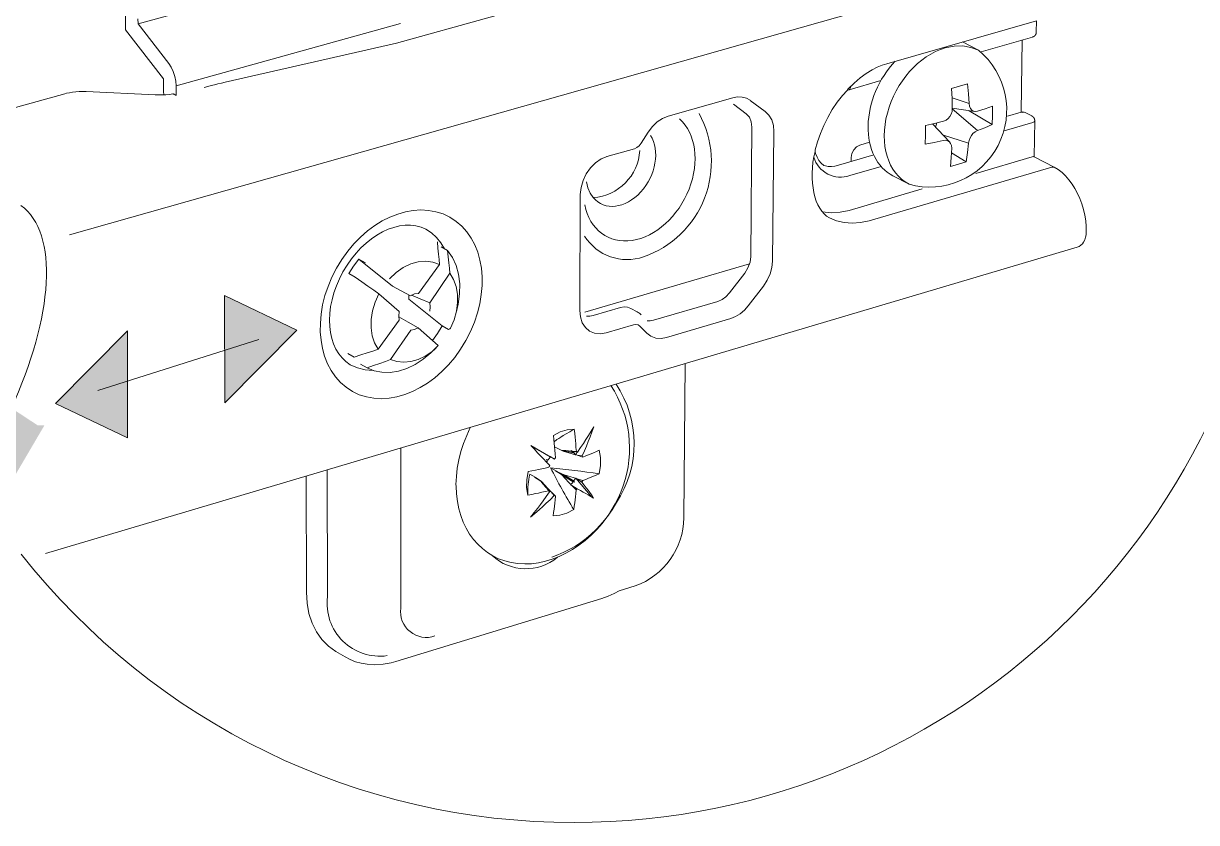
# Model space of a CAD drawing. Header units: metres. Extents: x -8.4 to 7.9, y -3.9 to 2.
# Drawn here: x 7.5469 to 7.6978, y -2.4105 to -2.3078 of the extents above; entities that cross this region are included whole.
import ezdxf

# ---------------------------------------------------------------- set-up
doc = ezdxf.new("R2010")
doc.units = ezdxf.units.M
doc.header["$MEASUREMENT"] = 0
for name, color, linetype, lineweight in [('PDF22_Geometry_Num_Penna__1', 255, 'Continuous', 18), ('PDF22_Geometry_Num_Penna__7', 7, 'Continuous', 18), ('PDF22_Solid Fills_Num_Penna__7', 7, 'Continuous', 18)]:
    doc.layers.add(name, color=color, linetype=linetype, lineweight=lineweight)

msp = doc.modelspace()

# ---------------------------------------------------------------- hatches: boundary and pattern name
at = {"layer": 'PDF22_Geometry_Num_Penna__1', "linetype": 'Continuous', "lineweight": 18}
msp.add_hatch(color=255, dxfattribs=at).paths.add_polyline_path([(7.548766865075678, -2.359477523500503), (7.507958339396976, -2.332651599369036), (7.496258763536388, -2.330084126255027), (7.488839302368176, -2.323803944049819), (7.47770713210877, -2.323233559941545), (7.475139658994759, -2.328940379531384), (7.48170428862733, -2.341211828753796), (7.493120906314103, -2.348631289922006), (7.493975737849742, -2.351484699716926), (7.537068778468636, -2.380879586215949), (7.549624675118412, -2.359477523500503)])
at = {"layer": 'PDF22_Solid Fills_Num_Penna__7', "linetype": 'Continuous', "lineweight": 18}
for points in [[(7.582071488910091, -2.347229604484126), (7.572821735133343, -2.356577648994936), (7.572790460808869, -2.342802053690651)], [(7.551038572435373, -2.356667897759849), (7.560291304719212, -2.347319853249038), (7.560322579043686, -2.361095448553322)]]:
    msp.add_hatch(color=7, dxfattribs=at).paths.add_polyline_path(points)

# ---------------------------------------------------------------- linework, layer by layer
at = {"layer": 'PDF22_Geometry_Num_Penna__7', "color": 7, "linetype": 'Continuous', "lineweight": 18, "flags": 128}
for points in [[(7.54664929545804, -2.37601642876015, 0.2304081888433974), (7.617726899467507, -2.410525411937542, 2.414180422677264), (7.527287779587474, -2.320087245418936, 0.00740910550169877), (7.527332187707567, -2.322964749676418)], [(7.665443476646582, -2.31095526015282), (7.666584244863132, -2.310728893613766), (7.667701185022941, -2.310705065557024), (7.668751108773159, -2.310888243743232), (7.669734016113789, -2.311260557129835, -0.8104904971680142), (7.66079000609012, -2.328480200185544), (7.658721432914157, -2.327401980617944)], [(7.619067227659277, -2.33513835494083, 0.3509979152318127), (7.626658846537452, -2.337802629535356, 0.4649187037788123), (7.633796838785391, -2.319382052419821)], [(7.626173200955967, -2.324157939617801, -0.3769883840113546), (7.620184167819082, -2.330200883733065), (7.619780580108006, -2.329623053357059), (7.619485707905818, -2.328945442993443), (7.619305508226701, -2.328178477417042)], [(7.657208947012424, -2.326202833662375), (7.653165623633922, -2.327377854710492, -0.4285655854180772), (7.648546852685091, -2.324992815155918)], [(7.623517564032011, -2.380751659336312), (7.625573925328891, -2.380120513683345, 0.3131476000604666), (7.631842193505727, -2.371344938235774), (7.631988140353276, -2.351534887561439)], [(7.599832028853858, -2.386548727691064, -0.5593269646319885), (7.595439922294786, -2.382968264314788), (7.595439922294786, -2.362389758810506)], [(7.616141291216645, -2.365833210860513), (7.615454745331752, -2.365381967035952), (7.614707140051455, -2.364954551268132, 0.01650723422355964), (7.617688625651366, -2.37030320538006), (7.617758620568046, -2.369854940062591), (7.617813722949264, -2.369445395337329), (7.617859889809202, -2.369061167922355), (7.617903078162048, -2.36866949423965), (7.617950734275532, -2.368240589218284), (7.617993922628378, -2.367775942111805), (7.618060939037966, -2.367697011673845), (7.618142699057665, -2.367618676937303), (7.618549265275834, -2.367843554222811), (7.618909664634066, -2.368046092705123), (7.619226875639451, -2.368241184919703), (7.619541108137743, -2.368418406091725), (7.619882147199871, -2.368610519799212), (7.620230632529732, -2.368817526042163), (7.619992351962305, -2.36846606220521), (7.619757049901973, -2.368125023143083), (7.619529194109371, -2.36781079064479), (7.619293892049039, -2.367493579639405), (7.619034761931965, -2.367157008337917), (7.61874137898332, -2.366772780922943)], [(7.618843243925896, -2.36656890211244), (7.61922747134087, -2.366419976757799), (7.6195878706991, -2.366275519163797), (7.619916995732857, -2.366138507837527), (7.620231228231149, -2.366004475018351), (7.62056779953264, -2.36585554966371), (7.620943091426335, -2.365684285505873, 0.01131451323633122), (7.614707140051453, -2.364954551268132)], [(7.593689304750984, -2.389076288810033, -0.4960148738409375), (7.586033052268893, -2.381510880794272), (7.585998799437324, -2.365190151179174)], [(7.611804138113439, -2.365402667660247), (7.611635852462695, -2.36646748394593), (7.611623938434323, -2.367481665611034), (7.611792224085067, -2.368433298627189, -0.07745887747547155), (7.612042716531573, -2.365754578273263), (7.612787343304778, -2.366184972548176)]]:
    msp.add_lwpolyline(points, format="xyb", dxfattribs=at)
for points in [[(7.594907514151944, -2.310356282376454), (7.631004041609809, -2.300272546613718)], [(7.583784130488461, -2.301762246936192), (7.56165829054946, -2.307848826180366), (7.561646376521089, -2.307202490141224)], [(7.661918115651525, -2.30406463291894), (7.55284518591252, -2.334990472063672)], [(7.560031727826073, -2.30565724066147), (7.560055555882816, -2.308628301486556), (7.564932861247304, -2.314951672044609)], [(7.65792155483438, -2.312985708437995), (7.677189517217822, -2.307476959569827)], [(7.677154519759481, -2.308919599480234), (7.677188772591047, -2.307476512793763)], [(7.565611216237694, -2.312965156739054), (7.561658737325524, -2.307848081553592)], [(7.595428603967833, -2.307817700781245), (7.566559423970692, -2.315844777396391), (7.566516235617848, -2.315234183442363), (7.566391138319948, -2.314614653967057), (7.56618711058409, -2.314004060013029), (7.565925001959921, -2.31343963291894), (7.565610769461631, -2.312964561037636)], [(7.676656513373563, -2.309564893041893), (7.676671405909027, -2.309564893041893), (7.676680341430305, -2.309554468267068), (7.676690766205129, -2.309554468267068), (7.676702680233501, -2.309554468267068), (7.676714594261871, -2.30954106498515), (7.676726508290243, -2.30954106498515), (7.676738422318615, -2.30954106498515), (7.67674884709344, -2.309533618717418), (7.676772675150182, -2.309533618717418), (7.676772675150182, -2.309521704689047), (7.676793524699831, -2.309521704689047), (7.676793524699831, -2.309509790660676), (7.676805438728203, -2.309509790660676), (7.676815863503028, -2.309497876632304), (7.6768277775314, -2.309497876632304), (7.67683969155977, -2.309485962603933), (7.676848627081049, -2.309474048575562), (7.676863519616513, -2.309474048575562), (7.676863519616513, -2.309463623800736), (7.676882879912616, -2.309463623800736), (7.676894793940988, -2.309454688279458), (7.676894793940988, -2.309439795743994), (7.676906707969358, -2.309439795743994), (7.676918621997729, -2.30942937096917), (7.676930536026101, -2.309418946194345), (7.676940960800926, -2.30940852141952), (7.676952874829296, -2.309396607391148), (7.676964788857668, -2.309384693362778), (7.676973724378947, -2.309372779334406), (7.676985638407317, -2.309360865306035), (7.676997552435689, -2.30935044053121), (7.677007977210514, -2.309341505009932), (7.677007977210514, -2.30932959098156), (7.677019891238886, -2.30932959098156), (7.677019891238886, -2.309314698446096), (7.677031805267256, -2.309307252178364), (7.677040740788535, -2.309293848896446), (7.677040740788535, -2.309283424121621), (7.677055633324, -2.30927151009325), (7.67706307959173, -2.309259596064879), (7.677074993620102, -2.309238746515229), (7.677074993620102, -2.309226832486858), (7.677086907648474, -2.30921342920494), (7.677098821676844, -2.30919257965529), (7.677098821676844, -2.309182154880466), (7.677098821676844, -2.309168751598548), (7.677110735705216, -2.309168751598548), (7.677110735705216, -2.309158326823723), (7.67712116048004, -2.309137477274073), (7.67712116048004, -2.309125563245702), (7.67712116048004, -2.309110670710238), (7.677133074508412, -2.30910173518896), (7.677133074508412, -2.309091310414135), (7.677133074508412, -2.309067482357392), (7.677144988536784, -2.309067482357392), (7.677144988536784, -2.309057057582567), (7.677144988536784, -2.309046632807743), (7.677144988536784, -2.309033229525824), (7.677144988536784, -2.309021315497453), (7.677153924058062, -2.309012379976175), (7.677153924058062, -2.309000465947804), (7.677153924058062, -2.308988551919432), (7.677153924058062, -2.308978127144607), (7.677153924058062, -2.308966213116237), (7.677153924058062, -2.308945363566587), (7.677153924058062, -2.308930471031123), (7.677153924058062, -2.308918557002751)], [(7.570151652449986, -2.316060272384556), (7.570637149106116, -2.315935175086658), (7.571067543381027, -2.315810077788759), (7.571484534374021, -2.31571029780115), (7.571914928648934, -2.31559413602453), (7.572376597248321, -2.315485420515642), (7.5728829434541, -2.315370747992569), (7.594907514151944, -2.310356431301809)], [(7.667656954192611, -2.310199166127308), (7.669734462889854, -2.311261003905898)], [(7.670085777801449, -2.311449841255583), (7.676656364448207, -2.309564446265829)], [(7.675202108360138, -2.319234318468018), (7.675358479982511, -2.309936908577786)], [(7.652816840453354, -2.31642365024988), (7.652985126104098, -2.316230047288847), (7.653753580934045, -2.315472017233724), (7.654522035763992, -2.314818234926851), (7.655300915368765, -2.314253807832762), (7.656069370198712, -2.313777246697911), (7.656711238477214, -2.313451100171247), (7.657333746459613, -2.313181545279347), (7.657922001610445, -2.312984963811221)], [(7.564988708255297, -2.316983758508685), (7.564957433930821, -2.31656676751569), (7.564945519902449, -2.316161690551067), (7.564933605874079, -2.314952416671383)], [(7.65718601250781, -2.315157933660787), (7.65307567271972, -2.316329976201811), (7.653200770017619, -2.316252535017397), (7.653279700455578, -2.316108077423396), (7.653310974780051, -2.315902560433991)], [(7.552260207119491, -2.316852108495182), (7.552452320826977, -2.316795516860418), (7.552848462270322, -2.316715097168912), (7.553255028488493, -2.316648080759324), (7.553673508735034, -2.316603403152932), (7.554112838531224, -2.316566171814271), (7.554555146834507, -2.316555747039446), (7.554994476630699, -2.316566171814271), (7.563860002992471, -2.316983162807266)], [(7.566311910031279, -2.316917635651223), (7.566571040148355, -2.317066561005865), (7.566559126119984, -2.315845373097809)], [(7.648703968934236, -2.324259655635021), (7.648738221765803, -2.324076477448813), (7.649033093967993, -2.323029532205687), (7.649393493326223, -2.321964715920005), (7.649832823122416, -2.320940109480075), (7.650342147835285, -2.319900610504681), (7.65092891373257, -2.318892385853762), (7.651563335743341, -2.3179437313447), (7.65225286013533, -2.31705613623104), (7.652817287229417, -2.316423203473816)], [(7.652805224275693, -2.31642365024988), (7.653076268421139, -2.316329827276456)], [(7.666266587081684, -2.316161839476421), (7.666324667969994, -2.317447065286973), (7.666357431548016, -2.318736758858162)], [(7.668299864948597, -2.31557135044527), (7.667293129551225, -2.315866222647459), (7.666267033857747, -2.316161094849648)], [(7.668299120321824, -2.315572243997398), (7.668424217619722, -2.316851512793764), (7.668515062086054, -2.318117378308211), (7.66857016446727, -2.318465863638071), (7.668695261765168, -2.318759246586713), (7.668863547415913, -2.3189513602942), (7.669055661123399, -2.319073479085006), (7.669317769747567, -2.319143474001687), (7.66961115269621, -2.319097307141748)], [(7.531594282432036, -2.323824048972696), (7.531872772845214, -2.323581300644631), (7.532665055731903, -2.323037723100192), (7.533545204577831, -2.322520952119588), (7.534528111918463, -2.322045880238284), (7.535601863725424, -2.321591657906629), (7.536754545970344, -2.321173177660088), (7.537972755371306, -2.32081575680895), (7.552260653895554, -2.316851363868409)], [(7.566131859277518, -2.316875191925151), (7.565689550974235, -2.316937740574101), (7.565227882374848, -2.316973482659214), (7.564764724521916, -2.316997310715957), (7.564310502190261, -2.317007735490782), (7.563860747619244, -2.316983907434039)], [(7.566312207881988, -2.316918082427288), (7.566277955050421, -2.316897232877638), (7.566242212965308, -2.316883829595721), (7.566221363415658, -2.316883829595721), (7.56618711058409, -2.316874894074442), (7.566163282527349, -2.316874894074442), (7.566132008202874, -2.316874894074442)], [(7.629820680741832, -2.319731580227164), (7.638145608066259, -2.317356220820641)], [(7.63814531021555, -2.317356071895286), (7.638752925662485, -2.317247356386399), (7.639341180813317, -2.317269695189595), (7.639893693879034, -2.317418620544236), (7.640379190535163, -2.317697110957415)], [(7.6382239428028, -2.318206733520995), (7.63986212170385, -2.319414518147133)], [(7.640379190535163, -2.317697706658833), (7.642310752384856, -2.319134836331118)], [(7.66632481689535, -2.317392260756464), (7.668515508862117, -2.318117527233566)], [(7.639861526002432, -2.319413922445715), (7.640268092220603, -2.319853252241906), (7.640515308309305, -2.320442996646284), (7.640594238747265, -2.321129542531178)], [(7.642310603459502, -2.319134687405763), (7.642787164594353, -2.319594866751604), (7.643137139177759, -2.320205460705631), (7.643351591688442, -2.320917323900815), (7.64341860809803, -2.321706628280412)], [(7.666357431548016, -2.318736163156744), (7.666324667969994, -2.319120390571718), (7.666211484700468, -2.319468875901578), (7.666043199049724, -2.31976225885022), (7.665827257285492, -2.320012453446017), (7.665545788365223, -2.320225416703154), (7.665216663331466, -2.320377320564887), (7.664075895114915, -2.320667725006437), (7.662900874066799, -2.320950683180254)], [(7.669239286085673, -2.319134687405763), (7.666356091219824, -2.318713228652129)], [(7.666356835846597, -2.31880600914807), (7.669576602013932, -2.321592402533402)], [(7.668515062086054, -2.319031482134997), (7.671484633657591, -2.320815607883596)], [(7.67153139621895, -2.318454098535054), (7.670591677231164, -2.31878322356881), (7.669611748397629, -2.319097456067103)], [(7.671484931508302, -2.32081575680895), (7.671531098368241, -2.319640735760833), (7.671531098368241, -2.318453800684345)], [(7.673451192965625, -2.319739622196314), (7.675224893939398, -2.319221361962164)], [(7.676589645889327, -2.319707752170421), (7.675731835846597, -2.319280336402602)], [(7.676872455137791, -2.324960200503252), (7.676964788857668, -2.320327132720373), (7.676964788857668, -2.320315218692001), (7.676964788857668, -2.320295858395898), (7.676964788857668, -2.320283944367527), (7.676952874829296, -2.320273519592702), (7.676952874829296, -2.320260116310784), (7.676952874829296, -2.320239266761135), (7.676952874829296, -2.320225863479217), (7.676952874829296, -2.320205013929567), (7.676952874829296, -2.320193099901196), (7.676940960800926, -2.320193099901196), (7.676940960800926, -2.320181185872825), (7.676940960800926, -2.320161825576721), (7.676940960800926, -2.320148422294804), (7.676930536026101, -2.320135019012886), (7.676930536026101, -2.320114169463237), (7.676930536026101, -2.320103744688411), (7.676918621997729, -2.320103744688411), (7.676918621997729, -2.32009183066004), (7.676918621997729, -2.320079916631669), (7.676906707969358, -2.320068002603298), (7.676906707969358, -2.320048642307194), (7.676894793940988, -2.320048642307194), (7.676894793940988, -2.320035239025277), (7.676894793940988, -2.320024814250452), (7.676882879912616, -2.320012900222081), (7.676882879912616, -2.320000986193709), (7.676872455137791, -2.319989072165338), (7.676872455137791, -2.319978647390514), (7.676863519616513, -2.319969711869235), (7.676848627081049, -2.319957797840863), (7.676848627081049, -2.3199429053054), (7.67683969155977, -2.319930991277028), (7.6768277775314, -2.319923545009296), (7.6768277775314, -2.319911630980925), (7.676815863503028, -2.3199012062061), (7.676805438728203, -2.319887802924182), (7.676793524699831, -2.319878867402904), (7.676793524699831, -2.319866953374532), (7.676781610671461, -2.319866953374532), (7.676781610671461, -2.319853550092614), (7.676772675150182, -2.319841636064243), (7.676757782614717, -2.319841636064243), (7.67674884709344, -2.319832700542965), (7.67674884709344, -2.319820786514594), (7.676738422318615, -2.319820786514594), (7.676738422318615, -2.319808872486223), (7.676726508290243, -2.319808872486223), (7.676714594261871, -2.319798447711398), (7.676702680233501, -2.319786533683026), (7.676690766205129, -2.319776108908202), (7.676680341430305, -2.319776108908202), (7.676680341430305, -2.319762705626284), (7.676671405909027, -2.319755259358551), (7.676656513373563, -2.319755259358551), (7.676647577852283, -2.319738877569542), (7.676635663823913, -2.319738877569542), (7.676623749795541, -2.319731431301809), (7.676613325020717, -2.319719517273438), (7.676601410992345, -2.319719517273438), (7.676589496963975, -2.319707603245067)], [(7.627266759835094, -2.321775878570319), (7.627798423351163, -2.321075929403507), (7.62841795282647, -2.320475760224304), (7.629107477218457, -2.320024516399743), (7.629820829667186, -2.3197311334511)], [(7.640582920420312, -2.322191529235123), (7.640594834448684, -2.321129691456533)], [(7.662901320842862, -2.3209505342549), (7.662889406814492, -2.322138958584934), (7.662867068011296, -2.323311001125958)], [(7.666042752273659, -2.323085379213677), (7.663805893446951, -2.320733847863897)], [(7.664381787793348, -2.320589092419186), (7.664280518552192, -2.320872050593004), (7.664201588114232, -2.321153519513276)], [(7.671484484732237, -2.320816501435723), (7.670547744251546, -2.321211153625521), (7.669576750939288, -2.321592402533402), (7.669283367990645, -2.321741327888043), (7.669012323845199, -2.321964715920004), (7.668808296109341, -2.322226824544172), (7.668640010458597, -2.322512761225083), (7.668502999132326, -2.322844864765932), (7.668425557947914, -2.323217178152534)], [(7.676965384559087, -2.320328026272501), (7.676883475614035, -2.320453123570399), (7.676691361906548, -2.320545457290276), (7.673008437886279, -2.321619209097237)], [(7.626341933382775, -2.323217773853953), (7.627266759835094, -2.321776176421029)], [(7.640550901469065, -2.325637810866867), (7.640582175793539, -2.322191678160477)], [(7.64341890594874, -2.321706032578993), (7.643247641790903, -2.338355887227847)], [(7.665114798388891, -2.322113194498582), (7.66842540902256, -2.323218220630017)], [(7.621958464494274, -2.324914182568667), (7.625495441666996, -2.323910425678388)], [(7.625495441666996, -2.323910723529097), (7.625809674165288, -2.323761798174456), (7.626103057113931, -2.323538410142495), (7.626341337681356, -2.323218220630017)], [(7.653357886266764, -2.325039279866566), (7.653448730733095, -2.324529955153694), (7.653684032793426, -2.324044458497565), (7.654047410658751, -2.323660231082592), (7.654474826426571, -2.323448757079001)], [(7.654474826426571, -2.323448161377582), (7.655716863884277, -2.323084783512259)], [(7.662866323384523, -2.323311447902022), (7.664041344432639, -2.323107420166164), (7.665182112649188, -2.322869139598739)], [(7.665182261574544, -2.322869884225512), (7.665509897354755, -2.322835631393944), (7.665780941500199, -2.322904137057079), (7.665984969236058, -2.323038169876256), (7.666144319365524, -2.323233262090836), (7.666254524127958, -2.323502816982736), (7.6662783521847, -2.323840877537771), (7.666211335775112, -2.325027812614259), (7.666110066533958, -2.326183473366272)], [(7.66814274869945, -2.325592090782993), (7.668299120321824, -2.324417069734876), (7.668424217619722, -2.323218220630017)], [(7.618526181845866, -2.329807274020749), (7.618617026312196, -2.328913721892904), (7.618874667175725, -2.328008255736687), (7.619282722647442, -2.327162359722327), (7.61982332168479, -2.326381990864008), (7.620480082498754, -2.325728208557135), (7.621202370468764, -2.325233776379727), (7.621958911270338, -2.324913586867249)], [(7.640492671655399, -2.33217712318915), (7.640550752543709, -2.325637810866867)], [(7.649823738675781, -2.326066120186815), (7.649506527670396, -2.325784651266544), (7.649213144721753, -2.325412337879941), (7.648974864154327, -2.325004282408226), (7.64878275044684, -2.324542613808839), (7.648703820008881, -2.324259655635021)], [(7.656261334980843, -2.324721771010472), (7.65170868688947, -2.326042738906136), (7.651257443064909, -2.326144008147292), (7.650815134761625, -2.326191664260777), (7.650396654515084, -2.326182728739499), (7.650036255156853, -2.326121669344096), (7.649823291899717, -2.326066566962879)], [(7.653346270089103, -2.325569454129088), (7.653358184117475, -2.325039279866566)], [(7.666109619757893, -2.326183026590208), (7.667135715451368, -2.325897089909298), (7.668142450848742, -2.325591792932284)], [(7.666243354726359, -2.324451620417153), (7.668142152998031, -2.325592388633702)], [(7.676612878244652, -2.324972263456978), (7.669361702727186, -2.327081046478693)], [(7.676848478155693, -2.324949180027008), (7.676757633689363, -2.324937265998637), (7.676613176095361, -2.324973008083751)], [(7.683582138065783, -2.334617562975651), (7.683570224037411, -2.333905699780467), (7.683503207627823, -2.333171497782088), (7.683390024358295, -2.332438785037255), (7.683221738707553, -2.331726921842071), (7.683005796943323, -2.331013569393341), (7.682746666826247, -2.3303255342549), (7.682450305370511, -2.32967026269448), (7.682113734069023, -2.32903584068371), (7.681751845457245, -2.328462478068342), (7.681357193267448, -2.327918900523902), (7.680926798992535, -2.327421489839402), (7.680475555167972, -2.32699109556449), (7.679978144483473, -2.326606868149516), (7.679468819770601, -2.326304549679595), (7.676871561585663, -2.324961242980734)], [(7.679166799151388, -2.326284146906009), (7.655649996400043, -2.333183858586523)], [(7.679469266546664, -2.326304549679595), (7.679335233727488, -2.326270296848028), (7.679166948076744, -2.326283700129945)], [(7.618459314361632, -2.344702192290515), (7.618526330771222, -2.329808167572877)], [(7.66249400999792, -2.329094070497374), (7.653110223401996, -2.331840254036952)], [(7.63966896551888, -2.339913646437391), (7.640077020990598, -2.339244971595053), (7.640346575882496, -2.338515237357313), (7.640437420348829, -2.337770610584109), (7.640492522730047, -2.332176974263795)], [(7.653110670178061, -2.331839807260889), (7.651923735101573, -2.332087023349592), (7.650760628081827, -2.332152550505635), (7.649640709414927, -2.332028942461283)], [(7.650545133093661, -2.332788163919242), (7.651469959545982, -2.333184305362587), (7.652452866886612, -2.333419607422919), (7.653493855115552, -2.333498537860879), (7.654555692894141, -2.333419607422919), (7.655650294250752, -2.333184305362587)], [(7.60107406631156, -2.336785320437804), (7.600600483683803, -2.336016865607857), (7.600036056589714, -2.335327341215869), (7.599404613086038, -2.334742064572131), (7.598680835862482, -2.334277417465651)], [(7.682406968092311, -2.336583973358329), (7.682657162688108, -2.33646781158171), (7.682880550720069, -2.336321864734161), (7.683084578455929, -2.336129751026675), (7.683242439331846, -2.335915298515992), (7.683389875432941, -2.335621915567349), (7.683492633927643, -2.335304704561964), (7.683558161083686, -2.3349785580353), (7.683581989140428, -2.33461815867707)], [(7.600149090933887, -2.33590338448762), (7.600228021371847, -2.336707581402681), (7.600298016288529, -2.337452208175886), (7.600365032698117, -2.33814322182142), (7.600420135079333, -2.338786579353469)], [(7.549784918800003, -2.375946582768823), (7.682407414868375, -2.336584122283684)], [(7.599166034667902, -2.343707370921513), (7.60176329285284, -2.339926156167181), (7.601696276443252, -2.339272373860307), (7.601629260033664, -2.338567956932855), (7.60154735108861, -2.337823330159651), (7.601457995875825, -2.33700275145558)], [(7.600623120337709, -2.336537359722326), (7.601458591577244, -2.337002006828806)], [(7.602804727857843, -2.343890549107722), (7.602996841565331, -2.342566602704964), (7.603020669622073, -2.34127839838732), (7.602871744267431, -2.340060188986357), (7.602566447290418, -2.338919420769808), (7.602080950634288, -2.337893325076332), (7.60145844265189, -2.33700275145558)], [(7.590061632037284, -2.338105096930632), (7.58936317212402, -2.338998649058477), (7.58875257816999, -2.339969642370736)], [(7.590898592530366, -2.338568254783565), (7.590061632037284, -2.338105096930632), (7.594389402843151, -2.341583993215044)], [(7.600419539377914, -2.338785685801341), (7.599573643363555, -2.338477410317234), (7.598659241686058, -2.3383672055548), (7.597697183895078, -2.33844613599276), (7.596717255061541, -2.33872760491303), (7.595756686524108, -2.339201187540789), (7.594840795593066, -2.33984752357993), (7.593994899578704, -2.340647252734352)], [(7.59773188350271, -2.342511947099811), (7.600419986153978, -2.338785834726695)], [(7.632101025772095, -2.341101772916716), (7.640288941770252, -2.338704074706997)], [(7.643247195014838, -2.338355291526429), (7.643156350548508, -2.339178848737593), (7.642932962516546, -2.340015809230675), (7.642572563158315, -2.340828941667014), (7.642087066502186, -2.341563143665394)], [(7.588752727095346, -2.339969493445381), (7.589588198334881, -2.340432651298315)], [(7.589587602633462, -2.340432055596896), (7.590436477154916, -2.341030735522552), (7.591228760041605, -2.34158324858827), (7.591961472786438, -2.342094062554688), (7.592639083150055, -2.342567645182446)], [(7.601856371199491, -2.34697077221776), (7.602307615024052, -2.345899998917892), (7.602612912001066, -2.344791994279364), (7.602757369595067, -2.343698882176299), (7.602746944820242, -2.342622151862245), (7.602577169915953, -2.341622862732605), (7.602237620107371, -2.340714418069295), (7.601764037479612, -2.339926602943245)], [(7.639669561220301, -2.339914391064164), (7.63770374653904, -2.342456546867885)], [(7.594389849619213, -2.341583844289689), (7.595482961722278, -2.342175077947613), (7.596681810827136, -2.342815456972569)], [(7.619113692369923, -2.344920219009709), (7.632101472548158, -2.341101772916716)], [(7.642086619726121, -2.341563590441457), (7.640120805044861, -2.344114681766457)], [(7.592638785299344, -2.342567049481028), (7.592153288643215, -2.343640801287989), (7.59182416360946, -2.344748805926518), (7.591643963930346, -2.345853832057953), (7.591632049901974, -2.346940987146832), (7.591780975256614, -2.347955168811936), (7.592086272233627, -2.348881484517802), (7.592537516058189, -2.349694616954142)], [(7.595247808587298, -2.34485126657051), (7.59263863637399, -2.342566751630319)], [(7.596466613689681, -2.342690061823961), (7.596478527718053, -2.342962595222954), (7.596466613689681, -2.343245553396772)], [(7.596466613689681, -2.343244808769999), (7.600748217635608, -2.346702855504761)], [(7.596681810827136, -2.342815010196505), (7.597210495836111, -2.342578218882626), (7.597731734577356, -2.342511202473038)], [(7.599177799770918, -2.344818354067135), (7.599235880659228, -2.344253926973046), (7.599165885742548, -2.343707370921513), (7.597935762313214, -2.343212938744106), (7.596806908125035, -2.342749780891173)], [(7.636214046216566, -2.343540127748252), (7.627944221273355, -2.345967611028899)], [(7.637703299762976, -2.342456546867885), (7.637252055938414, -2.342942043524014), (7.636754645253913, -2.343302442882245), (7.636214046216566, -2.34354072344967)], [(7.595236192409637, -2.34596731317819), (7.59518109002842, -2.34542373563375), (7.595248106438009, -2.344850373018383)], [(7.602600997972695, -2.344838905766076), (7.602805025708553, -2.343890251257013)], [(7.621833367196376, -2.347570047844835), (7.621076826394801, -2.347695145142733), (7.62036794170671, -2.347629617986691), (7.619721605667569, -2.347357084587698), (7.619181006630222, -2.346907330016683), (7.618784865186877, -2.346284822034284), (7.618537649098173, -2.345537216753987), (7.618458718660214, -2.344701745514451)], [(7.620164360746915, -2.345356570298807), (7.623674531355802, -2.344330474605331), (7.624151092490654, -2.344253033420918), (7.624602336315214, -2.344284307745392), (7.625008902533385, -2.344446636381951)], [(7.625009647160158, -2.344446189605887), (7.625855543174517, -2.344894454923356)], [(7.626341933382775, -2.345266321533895), (7.626251088916445, -2.345190369603028), (7.62616173370366, -2.345109949911522), (7.626060464462506, -2.345031019473562), (7.625957705967802, -2.344961024556881), (7.625856436726646, -2.344894008147292)], [(7.640120358268798, -2.344114681766456), (7.639634861612667, -2.344670173339267), (7.639082348546951, -2.3451333311922), (7.638494093396118, -2.345495219803977), (7.637883499442091, -2.345729032610763)], [(7.595235447782865, -2.345967164252834), (7.592536920356772, -2.349694765879497), (7.591859309993153, -2.349919643165005), (7.591126597248322, -2.350169837760801), (7.590323889586807, -2.350428967877876), (7.58946459029053, -2.350711926051694)], [(7.595180941103066, -2.345516516129691), (7.596376811700831, -2.346203062014586), (7.597665016018476, -2.346959602816162)], [(7.599506180177902, -2.348564720288481), (7.600171876513147, -2.347663721892904), (7.600748217635608, -2.34670315335547), (7.601583688875142, -2.347166311208404)], [(7.620163765045498, -2.345356421373452), (7.619745284798957, -2.345435351811412), (7.619337229327241, -2.34542343778304)], [(7.625347112013773, -2.34654335644994), (7.621833962897795, -2.347569452143416)], [(7.626193454804198, -2.346723556129056), (7.625946238715493, -2.346567184506683), (7.625664769795224, -2.346500168097094), (7.625347558789838, -2.34654335644994)], [(7.62709817633364, -2.347629022285273), (7.626194199430972, -2.346723556129056)], [(7.627944519124067, -2.34596731317819), (7.627517103356246, -2.346046243616149), (7.62710904788453, -2.34603730809487)], [(7.637883648367445, -2.345728734760055), (7.62961680193133, -2.348180046097444)], [(7.596748827236726, -2.3472319872898), (7.594139655023418, -2.351029583833143)], [(7.597665016018476, -2.346959900666871), (7.597201858165543, -2.347153503627904), (7.596749125087435, -2.347232434065864)], [(7.600262423128767, -2.34923086339979), (7.597665164943831, -2.346959751741516)], [(7.601583093173725, -2.347165864432339), (7.601665002118776, -2.34710778354403), (7.601732018528364, -2.347064595191183), (7.601799034937954, -2.347016939077698), (7.601857115826262, -2.34697077221776)], [(7.629617099782037, -2.348180790724217), (7.628903747333308, -2.348305888022115), (7.628226136969691, -2.348247807133806), (7.627615543015666, -2.348024419101844), (7.627098772035059, -2.347628277658499)], [(7.556483730177107, -2.355003954772445), (7.577214139543123, -2.348422943350863)], [(7.594139655023418, -2.351029137057079), (7.594954276713302, -2.351286777920608), (7.595824000784405, -2.351365708358568), (7.596736913208354, -2.351276353145783), (7.597664718167766, -2.351005309000337), (7.598577630591715, -2.350565979204146), (7.599459268691191, -2.34996283151785), (7.600261976352706, -2.349230118773017)], [(7.600000761280664, -2.349492823098604), (7.599302301367397, -2.350158519433849)], [(7.588630608304539, -2.350237449871808), (7.589466079544075, -2.350711032499566)], [(7.599302748143461, -2.350158966209912), (7.598331754831203, -2.350970609392705), (7.597304169884182, -2.351648219756322), (7.59623041807722, -2.352169458497564), (7.595146241495436, -2.352506029799053), (7.594072489688474, -2.352674315449797), (7.593022565938255, -2.352653465900148), (7.592027744569253, -2.352450927417836), (7.591102918116934, -2.352078614031234), (7.591948814131293, -2.351785231082591), (7.592741097017984, -2.351514186937145), (7.593461895734445, -2.351263992341348), (7.594139506098062, -2.351028690281015)], [(7.588956308055139, -2.351683068289307), (7.589869220479089, -2.352089634507477), (7.59086404184809, -2.352339829103274), (7.591903540823483, -2.352415781034141)], [(7.590268191504172, -2.351605776030249), (7.591103662743707, -2.35207786940446)], [(7.604407313599133, -2.359736355766869), (7.604383485542393, -2.359754226809426), (7.603921816943005, -2.360762451460345), (7.603513761471288, -2.361801950435739), (7.6031771901698, -2.362851874185957), (7.602906146024353, -2.363913711964547), (7.602714032316867, -2.36497852825023), (7.602588935018969, -2.36603589826818), (7.60254276815903, -2.367087311271945), (7.602554682187402, -2.367289849754256)], [(7.615070815767488, -2.360771684832333), (7.615949475359868, -2.360310016232946), (7.616853452262538, -2.3600389720875), (7.617735090362014, -2.359971955677911), (7.617802106771603, -2.360503619193979), (7.617860187659912, -2.360987626596562), (7.617903376012758, -2.361429934899846), (7.617939118097872, -2.361870753949583), (7.617970392422346, -2.362333911802516), (7.618016559282284, -2.362843236515388)], [(7.617735090362014, -2.359971955677911), (7.617441707413371, -2.360140241328655), (7.617170663267925, -2.360298102204575), (7.616706016161445, -2.360570635603568), (7.616333702774841, -2.360795512889076), (7.616019470276551, -2.360987626596562), (7.615748426131105, -2.361155912247306), (7.615522059592048, -2.361304837601947), (7.615160170980272, -2.361577371000941)], [(7.618107403748616, -2.36331726591921), (7.618852030521819, -2.363552567979543), (7.618808842168973, -2.363473637541583), (7.618750761280663, -2.363403642624902), (7.619056058257679, -2.36274092479675), (7.619316677628299, -2.362130330842722), (7.619553468942178, -2.361551011213169), (7.619791749509603, -2.360964245315884), (7.620027051569937, -2.360335780319299), (7.620277246165734, -2.359643277420219), (7.619925782328781, -2.360241957345875), (7.619587721773747, -2.360794470411593), (7.61925859673999, -2.361303795124465), (7.618933939466873, -2.361801205808966), (7.618570561601548, -2.36233435857858), (7.618162506129832, -2.362909210447494)], [(7.615192189931521, -2.363799188366828), (7.615262184848199, -2.363721747182415), (7.615341115286159, -2.363642816744455), (7.615306862454593, -2.363133492031583), (7.615262184848199, -2.362659909403825), (7.615227932016633, -2.362220579607635), (7.615181765156694, -2.361778271304351), (7.615125173521931, -2.361304688676593), (7.615070071140713, -2.360771535906978)], [(7.614597084214375, -2.364654764529241), (7.614177114714288, -2.364196074436946), (7.613782462524488, -2.363776104936859), (7.613422063166257, -2.363393366775432), (7.61303485724419, -2.362988289810808), (7.612619355504743, -2.362545981507525), (7.612156197651809, -2.362060484851396), (7.6127206247459, -2.362389609885152), (7.613249309754875, -2.362697885369259), (7.613724381636179, -2.362964461754066), (7.614177114714288, -2.363223591871141), (7.614664100623963, -2.363494636016587), (7.61519278563294, -2.363799932993602), (7.614808558217965, -2.363586969736465)], [(7.612156197651809, -2.36207507953615), (7.614664100623963, -2.363509230701342), (7.614664100623963, -2.363576247110931)], [(7.615227783091279, -2.362232195785297), (7.615463085151611, -2.362369207111566)], [(7.616152758468952, -2.362697587518549), (7.615463234076967, -2.362368462484793)], [(7.617339395694732, -2.362773092673352), (7.616990910364872, -2.362741818348877), (7.616685613387859, -2.362717990292135), (7.616152460618244, -2.362697140742485)], [(7.616153205245017, -2.362697438593194), (7.616853154411829, -2.362819557384), (7.617621609241778, -2.362953590203177), (7.617746706539676, -2.362828492905279)], [(7.616321341970406, -2.362773092673352), (7.616164970348033, -2.362697140742485)], [(7.616321341970406, -2.362773241598707), (7.616978102784373, -2.362886424868234), (7.61768847672601, -2.363011522166132), (7.617801659995538, -2.363121726928567), (7.61790441849024, -2.363246824226465)], [(7.61632208659718, -2.362773539449416), (7.617045863820734, -2.362987991960099), (7.617903673863466, -2.363247122077174), (7.617961754751776, -2.363223294020432)], [(7.617339395694732, -2.362706076263763), (7.617339395694732, -2.362773092673352), (7.617488321049373, -2.362852023111312), (7.617620864615003, -2.362953292352468)], [(7.617339395694732, -2.362706225189118), (7.617476407021003, -2.362788134134171)], [(7.617476109170293, -2.362787687358107), (7.618162655055188, -2.362909806148913), (7.618083724617228, -2.362875553317346), (7.61801670820764, -2.362842789739324)], [(7.618017154983703, -2.362842789739324), (7.617476555946356, -2.362787687358107)], [(7.617769938894999, -2.362842789739324), (7.617688029949947, -2.363011075390068)], [(7.618107403748616, -2.363316968068501), (7.617961456901068, -2.363224634348623)], [(7.618142252281602, -2.362909806148913), (7.617962052602487, -2.363224038647205)], [(7.618750165579244, -2.363404238326321), (7.618106808047195, -2.363316372367082)], [(7.620955005454705, -2.362668249223685), (7.62059162758938, -2.362842491888615), (7.620241653005974, -2.362988438736163), (7.619916995732857, -2.36312247155534), (7.619599784727471, -2.363257993628063), (7.619248320890519, -2.36339202644724), (7.618852179447173, -2.363552865830252)], [(7.620943389277042, -2.365684732281937), (7.621111674927788, -2.364634808531718), (7.621123588956158, -2.363619137613068), (7.620955303305412, -2.362668993850458)], [(7.614491793988644, -2.364852835250913), (7.614018211360885, -2.364963040013347), (7.613578881564695, -2.365053884479678), (7.613170826092978, -2.365146218199556), (7.612752345846437, -2.365225148637515), (7.612313016050247, -2.365313014596753), (7.611803691337376, -2.365402369809537)], [(7.614189326593368, -2.363858013881911), (7.614381440300854, -2.3639250302915)], [(7.614189326593368, -2.364209924494928), (7.614244428974584, -2.36411759077505), (7.614314423891266, -2.364029724815812), (7.614189326593368, -2.363858460657975)], [(7.614381291375499, -2.363924881366145), (7.614515324194676, -2.36374468168703), (7.614662760295771, -2.363576396036285)], [(7.614596488512956, -2.364654913454594), (7.614538407624647, -2.364747247174472), (7.614492240764709, -2.364852984176268)], [(7.614663504922544, -2.363508932850633), (7.614809451770092, -2.363587863288592)], [(7.587082827093757, -2.388523180042894), (7.586132683331148, -2.387845569679278), (7.585309126119983, -2.386999673664917), (7.584607687699624, -2.386004852295916), (7.584043260605536, -2.384884933629016), (7.583636694387367, -2.383642896171311), (7.583389478298662, -2.382310014247275), (7.583310547860703, -2.380911605167197), (7.583264381000764, -2.366004177167641)], [(7.612641843233296, -2.366115126556849), (7.612787790080843, -2.36618512147353)], [(7.613453486416089, -2.366647385774336), (7.612641843233296, -2.366115722258267)], [(7.61347671877141, -2.366635918522028), (7.612787194379425, -2.366184674697466)], [(7.615340519584742, -2.365300802717672), (7.617790341668583, -2.366793034771174), (7.617598227961097, -2.366726018361586)], [(7.615454596406397, -2.365382264886661), (7.61534141313687, -2.365300355941609), (7.616312406449128, -2.365785852597738)], [(7.617316907966182, -2.367074503691446), (7.617464344067277, -2.366906218040701), (7.617598376886453, -2.366726018361586), (7.616829922056506, -2.366265839015745), (7.616140397664519, -2.365832466233741)], [(7.616140993365936, -2.365832913009804), (7.616662232107179, -2.366397340103894), (7.61697795385902, -2.36672646513765), (7.617316014414054, -2.36707495046751)], [(7.616312704299836, -2.365786448299156), (7.617023078241474, -2.366003879316932), (7.617892802312578, -2.3662659879411)], [(7.61779019274323, -2.366792439069756), (7.617668073952426, -2.366624153419012), (7.616954721503695, -2.366184823622821), (7.616312853225192, -2.36578719292593)], [(7.617892057685805, -2.366266434717164), (7.617778874416278, -2.366455569917558), (7.617668669653843, -2.366623855568302)], [(7.620015435392275, -2.368689301311817), (7.617949840723406, -2.366251393256345)], [(7.618084022467937, -2.366330323694305), (7.61794998964876, -2.366251393256345)], [(7.611792521935777, -2.368433447552544), (7.612289932620278, -2.368342603086213), (7.61275309047321, -2.368250269366336), (7.613171570719751, -2.368174317435469), (7.61357813693792, -2.368081983715591), (7.614008531212835, -2.367982203727982), (7.614483603094139, -2.367880934486826)], [(7.614017764584822, -2.367427158931235), (7.61407584547313, -2.367415244902864), (7.613724381636179, -2.366987829135045), (7.613453337490733, -2.366646790072917)], [(7.61420034706961, -2.367560447123639), (7.614245024676003, -2.367608103237124), (7.614291191535941, -2.367639377561598), (7.613848883232659, -2.367121117327448), (7.613454231042859, -2.36664753469969)], [(7.614346144991806, -2.367721286506651), (7.614358059020177, -2.367697458449909), (7.613894901167241, -2.367144945384191), (7.613476420920702, -2.366635620671319)], [(7.61347671877141, -2.366635620671319), (7.613997957512653, -2.367200047765408), (7.614300275982575, -2.367529172799165), (7.614651739819528, -2.367880636636117), (7.614492389690063, -2.367798727691064), (7.614358356870885, -2.367697458449909)], [(7.614166094238043, -2.367505493667776), (7.614017168883403, -2.367426563229817)], [(7.614154478060382, -2.367505493667776), (7.614120225228814, -2.36746230531493), (7.614075547622423, -2.367414649201446)], [(7.614165945312691, -2.367505344742422), (7.614483156318074, -2.367880636636117), (7.61452634467092, -2.367944674538613), (7.614581447052138, -2.368014669455293)], [(7.614538407624647, -2.368081536939528), (7.614651590894174, -2.367944525613258)], [(7.614651739819528, -2.367880636636117), (7.614651739819528, -2.367944674538613), (7.614788751145796, -2.368026583483665)], [(7.617453174665678, -2.367223875822151), (7.617316163339408, -2.367144945384191), (7.617316163339408, -2.36707495046751)], [(7.618142252281602, -2.367618974788013), (7.617452727889614, -2.367222833344668)], [(7.617452876814968, -2.367223429046087), (7.617993475852315, -2.367775942111805)], [(7.615172680710061, -2.368508505931283), (7.614639527940446, -2.369029744672527), (7.614154031284317, -2.369483967004181), (7.613692362684932, -2.369899468743629), (7.613217290803626, -2.370329863018541), (7.612697541315931, -2.370784085350196), (7.612121200193468, -2.371257667977955), (7.612584358046402, -2.370690262376772), (7.613014752321315, -2.370161577367798), (7.613397490482742, -2.369664166683296), (7.613769803869345, -2.369163777491703), (7.614154031284317, -2.368624667707903), (7.614581447052138, -2.368014073753876)], [(7.614788304369733, -2.36802643455831), (7.615172531784705, -2.368508952707347), (7.615251462222665, -2.368546184046007), (7.615318478632253, -2.368578947624028)], [(7.615317882930838, -2.368578798698674), (7.614789197921861, -2.368026285632956)], [(7.617688327800656, -2.37030350323077), (7.616809668208274, -2.370769639590796), (7.615905691305605, -2.371039194482696), (7.61502405320613, -2.371118124920656), (7.615091069615718, -2.370666881096094), (7.615149150504029, -2.370239465328274), (7.615192338856875, -2.369855237913301), (7.61523999497036, -2.369457607216409), (7.615283183323204, -2.369040616223415), (7.615317436154773, -2.368578947624028)], [(7.621280705205304, -2.381726077931727), (7.622095326895191, -2.381432694983085), (7.622898034556704, -2.381082720399679), (7.623517564032011, -2.380752106112376)], [(7.594797011538803, -2.389823894090327), (7.621280407354594, -2.381726822558501)], [(7.594797160464156, -2.3898246387171), (7.594198480538499, -2.389995902874937), (7.593158981563106, -2.390185038075331), (7.592117993334166, -2.390243118963641), (7.591102322415515, -2.390185038075331), (7.590356206388765, -2.390059940777433), (7.589633918418754, -2.389855913041576), (7.588944394026769, -2.389577422628396), (7.588278697691524, -2.389236383566269), (7.587082827093757, -2.388523031117539)]]:
    msp.add_lwpolyline(points, dxfattribs=at)
msp.add_lwpolyline([(7.675225191790092, -2.319221957663534, -0.2087755746638515), (7.675731537995886, -2.319280038551893), (7.67559750517671, -2.319233871691954), (7.675426092093519, -2.319256806196569), (7.675324822852363, -2.319222553365001)], format="xyb", close=True, dxfattribs=at)
for points in [[(7.582071488910091, -2.347229604484126), (7.572821735133343, -2.356577648994936), (7.572790460808869, -2.342802053690651)], [(7.551038572435373, -2.356667897759849), (7.560291304719212, -2.347319853249038), (7.560322579043686, -2.361095448553322)], [(7.618842648224478, -2.366568604261731), (7.618084618169354, -2.366330323694305), (7.61874137898332, -2.366772631997589), (7.618784567336166, -2.366671362756433)]]:
    msp.add_lwpolyline(points, close=True, dxfattribs=at)
at = {"layer": 'PDF22_Geometry_Num_Penna__7', "color": 7, "linetype": 'Continuous', "lineweight": 18}
for centre, radius, start, end in [((7.610087956943603, -2.362447152040314), 0.01477283202845933, 288.8275989839141, 33.14836949736836), ((7.611676011291917, -2.361833366101053), 0.01377050767902009, 326.6590696351485, 33.7780866909569), ((7.611520920260769, -2.371566280173314), 0.00633979850118761, 226.9956295647835, 309.914096375772)]:
    msp.add_arc(centre, radius, start, end, dxfattribs=at)
for centre, major_axis, ratio, start_param, end_param in [((7.665280258579254, -2.31987914983126), (0.004492209271612892, 0.008600260364917069), 0.7235213621826087, 0.6040261015335204, 3.141835406611377), ((7.662989163843306, -2.318893244749842), (0.004161226061673491, 0.008562052860310714), 0.7232731189186417, 1.155316211437224, 3.124294685690947), ((7.626107661042451, -2.327302358765677), (0.004233550854327992, 0.00788423468566344), 0.7355218347675854, 2.415020772425901, 6.105747733932475), ((7.623744648395973, -2.326042266276611), (0.00264598526092431, 0.004910487508112519), 0.7347124472947789, 2.854282224736092, 5.903145184420036), ((7.652313360933426, -2.325925547539058), (0.001116925060584283, 0.007077134151058813), 0.5400094651484728, 1.419008924469381, 2.965767412988329), ((7.593969636611008, -2.343064454592124), (0.004868418027988029, 0.008703142809420769), 0.6838829831626512, 0.0263335494989736, 3.116995074233929), ((7.613949281937987, -2.36430064350358), (0.006771241334974487, 0.01189216581554313), 0.7706993982457704, 2.216609496016238, 4.722221066919831)]:
    msp.add_ellipse(centre, major_axis=major_axis, ratio=ratio, start_param=start_param, end_param=end_param, dxfattribs=at)
msp.add_ellipse((7.595498327578317, -2.343917511680857), major_axis=(0.006265467326675189, 0.011197343344904), ratio=0.7424443508738326, dxfattribs=at)
msp.add_open_spline([(7.545317158160779, -2.357383186238189), (7.550767826140635, -2.345443840556626), (7.551548194998952, -2.334806102474626), (7.546596426957142, -2.331194662624584)], degree=3, dxfattribs=at)

doc.saveas('drawing.dxf')
